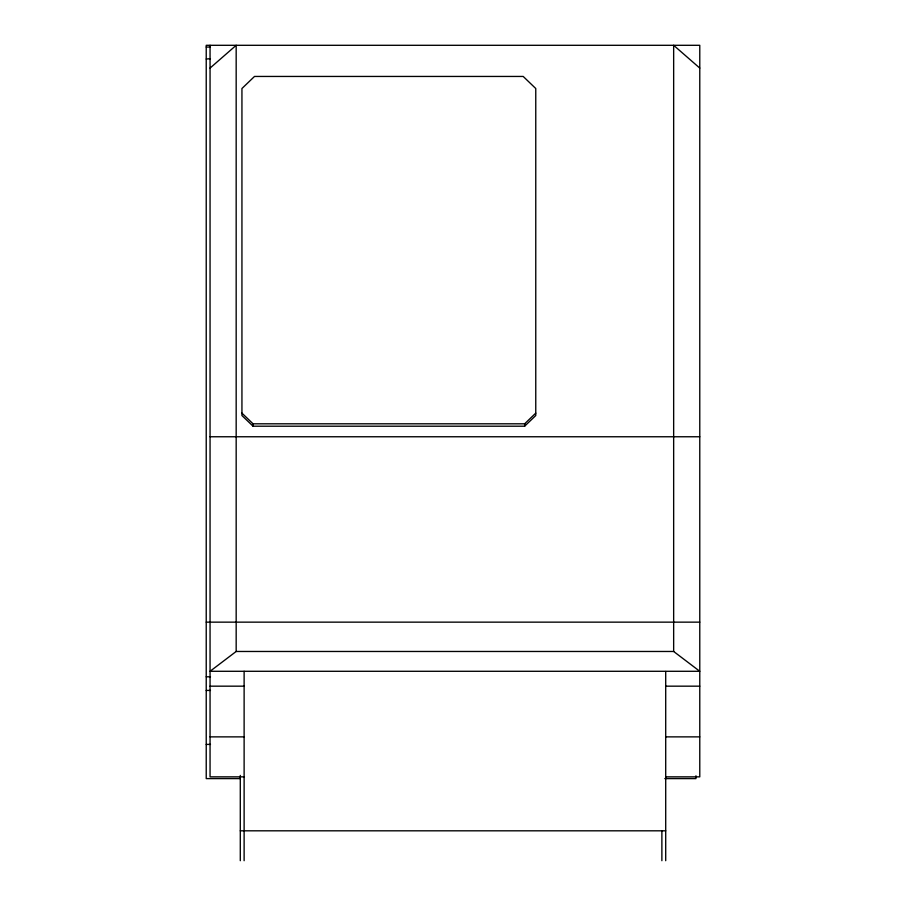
<?xml version="1.0" encoding="UTF-8"?>
<svg xmlns="http://www.w3.org/2000/svg" width="906" height="906" viewBox="0 0 906 906"><rect width="100%" height="100%" fill="white"/><g stroke="black" fill="none" stroke-linecap="round" stroke-linejoin="round"><path stroke-width="1.36" d="M241.936 413.136L253.057 423.804L524.642 423.804L535.763 413.136M524.642 426.205L535.763 415.537L535.763 88.516L523.192 76.444L254.507 76.444L241.936 88.516L241.936 415.537L253.057 426.205L524.642 426.205L524.642 423.804M210.056 68.086L236.172 45.3L236.172 651.471L210.056 671.289L699.772 671.289L673.656 651.471L236.172 651.471M206.228 59.049L210.43 58.663M206.228 47.055L210.43 47.055M210.056 436.76L699.772 436.76M206.228 622.15L699.772 622.15M206.228 676.793L210.475 676.793M210.056 686.17L244.02 686.17M665.797 686.17L699.772 686.17M206.228 690.429L210.475 690.429M210.056 736.872L244.02 736.872M665.797 736.872L699.772 736.872M206.228 744.404L210.475 744.404M244.02 776.85L210.056 776.85L210.056 45.3M665.797 776.85L699.772 776.85L699.772 45.3L206.228 45.3L206.228 778.605L240.203 778.605M664.811 778.605L695.944 778.605L695.944 775.785M240.294 830.813L665.706 830.813M699.772 68.086L673.656 45.3L673.656 651.471M665.706 671.493L665.706 860.7M661.878 830.813L661.878 860.7M253.057 423.804L253.057 426.205M244.122 671.312L244.122 860.7M240.294 775.411L240.294 860.7"/></g></svg>
